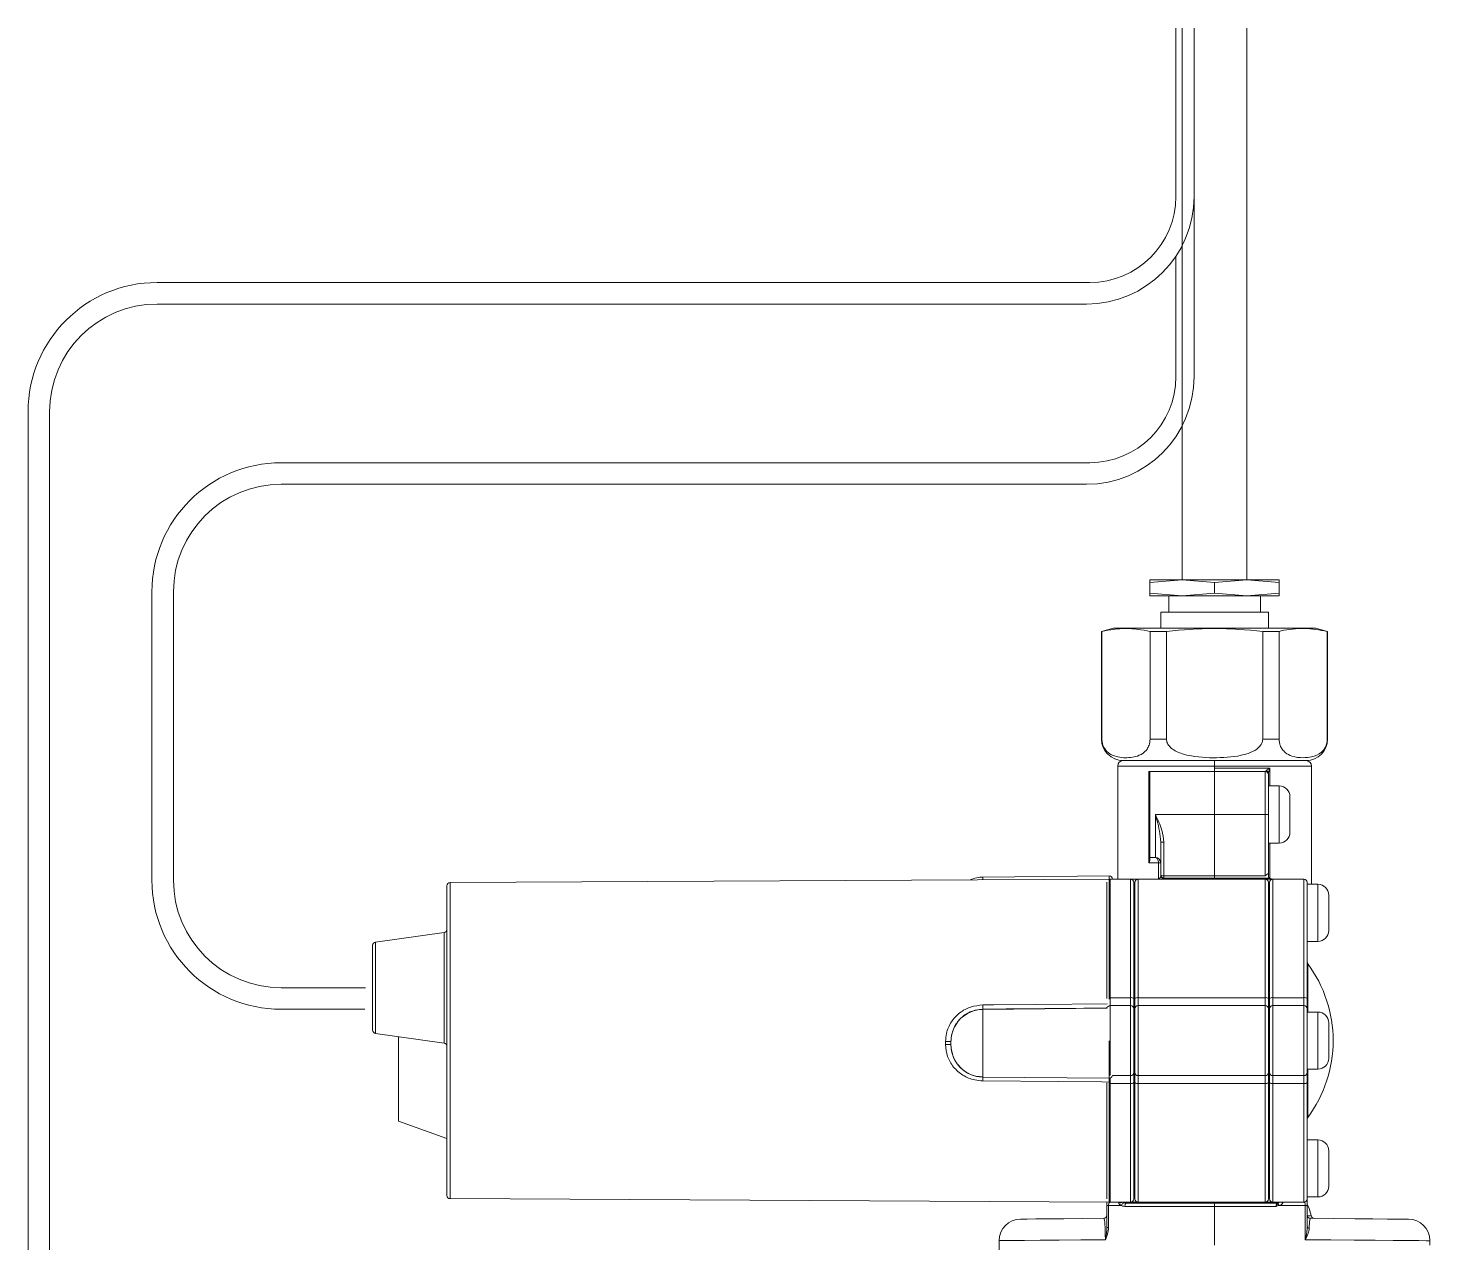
# Model space of a CAD drawing. Header units: millimetres. Extents: x 62 to 974, y 33 to 1436.
# Drawn here: x 275.6 to 536, y 724.4 to 950 of the extents above; entities that cross this region are included whole.
import ezdxf

# ---------------------------------------------------------------- set-up
doc = ezdxf.new("R2010")
doc.units = ezdxf.units.MM
doc.header["$LTSCALE"] = 5
doc.layers.add('LEVEL0', color=179, linetype='Continuous')

msp = doc.modelspace()

# ---------------------------------------------------------------- linework, layer by layer
at = {"color": 7, "linetype": 'Continuous', "lineweight": 15}
for p, q in [((490.01, 950.01), (490.01, 847.55)), ((502.01, 847.55), (502.01, 950.01)), ((484.01, 847.06), (490.01, 847.55)), ((484.01, 847.55), (484.01, 847.06)), ((490.01, 847.55), (484.01, 847.55)), ((484.01, 847.06), (484.01, 845.05)), ((490.01, 847.55), (496.01, 847.06)), ((502.01, 847.55), (490.01, 847.55)), ((496.01, 847.06), (502.01, 847.55)), ((496.01, 847.06), (496.01, 845.05)), ((502.01, 847.55), (508.01, 847.06)), ((508.01, 847.55), (502.01, 847.55)), ((508.01, 847.06), (508.01, 847.55)), ((508.01, 847.06), (508.01, 845.05)), ((490.01, 844.55), (484.01, 845.05)), ((484.01, 845.05), (484.01, 844.55)), ((490.01, 844.55), (484.01, 844.55)), ((487.51, 844.55), (487.51, 841.55)), ((496.01, 845.05), (490.01, 844.55)), ((502.01, 844.55), (490.01, 844.55)), ((502.01, 844.55), (496.01, 845.05)), ((508.01, 845.05), (502.01, 844.55)), ((508.01, 844.55), (502.01, 844.55)), ((504.51, 841.55), (504.51, 844.55)), ((508.01, 844.55), (508.01, 845.05)), ((486.01, 841.55), (486.01, 838.55)), ((506.01, 841.55), (486.01, 841.55)), ((506.01, 838.55), (506.01, 841.55)), ((477.21, 838.55), (475.01, 837.96)), ((486.61, 838.55), (477.21, 838.55)), ((514.81, 838.55), (486.61, 838.55)), ((517.01, 837.96), (514.81, 838.55)), ((475.01, 837.96), (475.01, 817.95)), ((475.08, 837.96), (475.01, 837.96)), ((475.08, 817.95), (475.08, 837.96)), ((487.07, 837.96), (484.03, 837.96)), ((484.03, 837.96), (484.03, 817.95)), ((487.07, 817.95), (487.07, 837.96)), ((504.96, 837.96), (504.96, 817.95)), ((507.99, 837.96), (504.96, 837.96)), ((507.99, 817.95), (507.99, 837.96)), ((517.01, 837.96), (516.94, 837.96)), ((516.94, 837.96), (516.94, 817.95)), ((517.01, 817.95), (517.01, 837.96)), ((478.01, 812.95), (478.01, 791.95)), ((487.51, 813.95), (479.01, 813.95)), ((479.01, 813.95), (496.01, 813.95)), ((513.01, 813.95), (487.51, 813.95)), ((496.01, 813.95), (513.01, 813.95)), ((496.01, 812.95), (496.01, 813.95)), ((496.01, 812.95), (496.01, 812.55)), ((496.01, 811.95), (496.01, 812.55)), ((514.01, 790.99), (514.01, 812.95)), ((483.82, 811.95), (484.01, 811.95)), ((484.01, 795.95), (484.01, 811.95)), ((484.01, 811.95), (496.01, 811.95)), ((496.01, 811.95), (496.01, 803.95)), ((505.41, 811.95), (496.01, 811.95)), ((506.01, 811.35), (506.01, 803.95)), ((508.01, 809.25), (506.01, 809.25)), ((510.01, 800.65), (510.01, 807.25)), ((496.01, 803.95), (496.01, 792.55)), ((506.01, 803.95), (506.01, 792.9)), ((486.01, 792.75), (486.01, 798.83)), ((506.01, 798.65), (508.01, 798.65)), ((484.01, 795.95), (485.01, 795.95)), ((476.44, 791.95), (354.04, 791.31)), ((476.44, 792.53), (452.99, 792.32)), ((476.52, 791.95), (476.44, 791.95)), ((476.61, 791.95), (476.52, 791.95)), ((480.41, 791.95), (476.61, 791.95)), ((480.41, 791.95), (480.81, 791.95)), ((480.81, 791.95), (481.81, 791.95)), ((505.41, 791.95), (481.81, 791.95)), ((486.01, 792.55), (486.01, 792.75)), ((496.01, 792.15), (486.61, 792.15)), ((496.01, 792.15), (496.01, 792.55)), ((506.16, 792.15), (496.01, 792.15)), ((496.01, 791.95), (496.01, 792.15)), ((505.41, 791.95), (506.41, 791.95)), ((506.01, 792.55), (506.01, 792.95)), ((506.4, 792), (506.17, 792.15)), ((506.41, 791.95), (506.81, 791.95)), ((506.81, 791.95), (512.61, 791.95)), ((353.44, 761.52), (353.44, 790.71)), ((476.01, 769.76), (476.01, 791.35)), ((481.01, 791.35), (481.01, 769.76)), ((481.21, 769.76), (481.21, 791.35)), ((506.01, 791.35), (506.01, 769.76)), ((506.21, 769.76), (506.21, 791.35)), ((513.21, 791.35), (513.21, 769.76)), ((515.21, 790.99), (513.21, 790.99)), ((517.21, 782.39), (517.21, 788.99)), ((352.93, 782.05), (340.16, 780.25)), ((339.64, 763.89), (339.64, 779.66)), ((513.21, 780.39), (515.21, 780.39)), ((476.01, 768.03), (476.01, 768.15)), ((476.61, 768.45), (480.41, 768.45)), ((481.01, 769.76), (481.01, 767.85)), ((481.21, 767.85), (481.21, 769.76)), ((481.81, 768.45), (505.41, 768.45)), ((506.01, 769.76), (506.01, 767.85)), ((506.21, 767.85), (506.21, 769.76)), ((512.61, 768.45), (506.81, 768.45)), ((513.21, 769.76), (513.21, 767.85)), ((481.01, 767.85), (481.01, 756.05)), ((481.21, 756.05), (481.21, 767.85)), ((506.01, 767.85), (506.01, 756.05)), ((506.21, 756.05), (506.21, 767.85)), ((513.21, 767.85), (513.21, 756.05)), ((515.21, 767.25), (513.21, 767.25)), ((340.16, 763.3), (352.93, 761.5)), ((517.21, 758.65), (517.21, 765.25)), ((344.44, 746.99), (344.44, 762.69)), ((353.44, 733.2), (353.44, 761.52)), ((447.04, 761.75), (447.04, 761.78)), ((447.04, 761.17), (447.04, 761.75)), ((452.99, 755.17), (476.44, 754.96)), ((477.03, 755.45), (480.41, 755.45)), ((481.01, 756.05), (481.01, 754.14)), ((481.21, 754.14), (481.21, 756.05)), ((481.81, 755.45), (505.41, 755.45)), ((506.01, 756.05), (506.01, 754.14)), ((506.21, 754.14), (506.21, 756.05)), ((512.61, 755.45), (506.81, 755.45)), ((513.21, 756.65), (515.21, 756.65)), ((513.21, 756.05), (513.21, 754.14)), ((476.01, 732.55), (476.01, 754.14)), ((481.01, 754.14), (481.01, 732.55)), ((481.21, 732.55), (481.21, 754.14)), ((506.01, 754.14), (506.01, 732.55)), ((506.21, 732.55), (506.21, 754.14)), ((513.21, 754.14), (513.21, 732.55)), ((344.44, 746.99), (353.44, 743.79)), ((515.21, 743.51), (513.21, 743.51)), ((517.21, 734.91), (517.21, 741.51)), ((354.04, 732.6), (476.44, 731.96)), ((476.44, 731.96), (476.52, 731.96)), ((476.61, 731.95), (476.52, 731.96)), ((480.41, 731.95), (476.61, 731.95)), ((478.26, 731.85), (478.27, 731.85)), ((479.61, 731.75), (496.01, 731.75)), ((480.81, 731.95), (480.41, 731.95)), ((481.81, 731.95), (480.81, 731.95)), ((505.41, 731.95), (481.81, 731.95)), ((496.01, 731.75), (496.01, 731.95)), ((496.01, 731.75), (507.61, 731.75)), ((496.01, 731.15), (496.01, 731.75)), ((506.41, 731.95), (505.41, 731.95)), ((506.81, 731.95), (506.41, 731.95)), ((506.81, 731.95), (512.61, 731.95)), ((513.21, 732.91), (515.21, 732.91)), ((476.01, 727.23), (476.01, 731.35)), ((496.01, 723.95), (496.01, 731.15)), ((513.21, 731.35), (513.21, 727.37)), ((456.01, 724.81), (456.01, 696.55)), ((536.01, 723.95), (536.01, 724.79))]:
    msp.add_line(p, q, dxfattribs=at)
at = {"color": 8, "linetype": 'Continuous', "lineweight": 0}
for p, q in [((475.08, 817.95), (475.01, 817.95)), ((487.07, 817.95), (484.03, 817.95)), ((507.99, 817.95), (504.96, 817.95)), ((517.01, 817.95), (516.94, 817.95)), ((496.01, 812.95), (478.01, 812.95)), ((514.01, 812.95), (496.01, 812.95)), ((496.01, 812.55), (506.27, 812.55)), ((506.27, 812.55), (506.27, 809.25)), ((483.82, 794.95), (483.82, 811.95)), ((505.41, 803.95), (505.41, 811.95)), ((508.01, 798.65), (508.01, 809.25)), ((485.01, 795.95), (485.01, 803.95)), ((496.01, 803.95), (485.01, 803.95)), ((496.01, 803.95), (505.41, 803.95)), ((505.41, 792.55), (505.41, 803.95)), ((506.01, 803.95), (505.41, 803.95)), ((486.01, 798.83), (486.61, 798.83)), ((486.61, 798.83), (486.61, 792.55)), ((506.27, 798.65), (506.27, 792.06)), ((485.59, 794.95), (483.82, 794.95)), ((485.59, 791.98), (485.59, 794.95)), ((486.01, 794.95), (485.59, 794.95)), ((452.99, 792.32), (452.99, 791.83)), ((476.44, 791.93), (476.44, 792.53)), ((476.44, 769.64), (476.44, 791.95)), ((476.61, 791.95), (476.61, 769.92)), ((480.41, 769.92), (480.41, 791.95)), ((480.81, 791.95), (480.81, 791.8)), ((481.81, 791.95), (481.81, 769.92)), ((486.61, 792.55), (486.61, 792.15)), ((486.61, 792.55), (496.01, 792.55)), ((486.61, 792.15), (486.61, 792.05)), ((496.01, 792.55), (505.41, 792.55)), ((505.41, 769.92), (505.41, 791.95)), ((506.41, 791.95), (506.41, 791.8)), ((506.81, 791.95), (506.81, 769.92)), ((512.61, 769.92), (512.61, 791.95)), ((354.04, 791.31), (354.04, 761.51)), ((481.21, 791.35), (481.01, 791.35)), ((506.21, 791.35), (506.01, 791.35)), ((515.21, 780.39), (515.21, 790.99)), ((352.93, 771.62), (352.93, 782.05)), ((340.16, 780.25), (340.16, 771.65)), ((513.33, 776.22), (513.33, 767.25)), ((340.16, 771.65), (340.16, 763.3)), ((352.93, 761.5), (352.93, 771.62)), ((476.61, 769.92), (476.52, 769.92)), ((476.61, 769.92), (476.61, 768.45)), ((476.61, 769.92), (480.41, 769.92)), ((476.61, 768.45), (476.61, 755.45)), ((480.41, 768.45), (480.41, 769.92)), ((480.41, 755.45), (480.41, 768.45)), ((481.81, 769.92), (481.81, 768.45)), ((481.81, 769.92), (505.41, 769.92)), ((481.81, 768.45), (481.81, 755.45)), ((505.41, 768.45), (505.41, 769.92)), ((505.41, 755.45), (505.41, 768.45)), ((506.81, 769.92), (506.81, 768.45)), ((512.61, 769.92), (506.81, 769.92)), ((506.81, 768.45), (506.81, 755.45)), ((512.61, 768.45), (512.61, 769.92)), ((512.61, 755.45), (512.61, 768.45)), ((452.99, 767.75), (476.02, 767.95)), ((452.99, 767.79), (452.99, 767.75)), ((452.99, 767.75), (452.99, 755.17)), ((515.21, 756.65), (515.21, 767.25)), ((354.04, 761.51), (354.04, 732.6)), ((446.05, 761.22), (446.05, 761.79)), ((476.44, 754.96), (476.44, 761.93)), ((480.41, 753.98), (480.41, 755.45)), ((481.81, 755.45), (481.81, 753.98)), ((505.41, 753.98), (505.41, 755.45)), ((506.81, 755.45), (506.81, 753.98)), ((512.61, 753.98), (512.61, 755.45)), ((513.33, 756.65), (513.33, 747.69)), ((476.44, 731.96), (476.44, 754.26)), ((476.61, 753.98), (476.52, 753.99)), ((476.61, 754.99), (476.61, 753.98)), ((480.41, 753.98), (476.61, 753.98)), ((476.61, 753.98), (476.61, 731.95)), ((480.41, 731.95), (480.41, 753.98)), ((505.41, 753.98), (481.81, 753.98)), ((481.81, 753.98), (481.81, 731.95)), ((505.41, 731.95), (505.41, 753.98)), ((506.81, 753.98), (512.61, 753.98)), ((506.81, 753.98), (506.81, 731.95)), ((512.61, 731.95), (512.61, 753.98)), ((515.21, 732.91), (515.21, 743.51)), ((479.61, 731.95), (479.61, 731.75)), ((480.81, 731.95), (480.81, 732.11)), ((481.01, 732.55), (481.21, 732.55)), ((506.01, 732.55), (506.21, 732.55)), ((506.41, 732.11), (506.41, 731.95)), ((507.61, 731.75), (507.61, 731.95)), ((476.01, 731.35), (476.32, 731.35)), ((476.32, 731.35), (476.32, 727.23)), ((478.69, 731.35), (476.32, 731.35)), ((496.01, 731.15), (479.36, 731.15)), ((507.44, 731.15), (496.01, 731.15)), ((512.86, 731.35), (507.97, 731.35)), ((512.86, 724.97), (512.86, 731.35)), ((512.86, 731.35), (513.21, 731.35)), ((513.23, 729.44), (513.8, 729.43)), ((476.01, 727.23), (476.32, 727.23))]:
    msp.add_line(p, q, dxfattribs=at)
at = {"color": 8, "linetype": 'Continuous', "lineweight": 0, "flags": 128}
for points in [[(485.59, 794.95), (485.58, 795.15), (485.55, 795.34), (485.49, 795.51), (485.42, 795.66), (485.33, 795.78), (485.23, 795.88), (485.12, 795.93), (485.01, 795.95)], [(485.74, 792.05), (485.75, 792.04), (485.77, 792.02), (485.8, 791.97), (485.81, 791.95)], [(452.99, 768.57), (454.99, 768.59), (462.99, 768.65), (476.06, 768.77)], [(481.01, 769.54), (481.03, 769.54), (481.09, 769.55), (481.14, 769.57), (481.18, 769.59), (481.2, 769.61), (481.21, 769.63)], [(506.21, 769.54), (506.19, 769.54), (506.13, 769.55), (506.08, 769.57), (506.04, 769.59), (506.02, 769.61), (506.01, 769.63)], [(476.44, 754.26), (475.04, 754.28), (467.04, 754.34), (452.99, 754.46)], [(481.01, 754.37), (481.03, 754.36), (481.09, 754.35), (481.14, 754.34), (481.18, 754.32), (481.2, 754.3), (481.21, 754.28)], [(506.21, 754.37), (506.19, 754.36), (506.13, 754.35), (506.08, 754.34), (506.04, 754.32), (506.02, 754.3), (506.01, 754.28)], [(478.69, 731.35), (478.76, 731.47), (478.84, 731.58), (478.92, 731.68), (479.01, 731.76), (479.09, 731.82), (479.16, 731.86), (479.23, 731.87), (479.28, 731.85)], [(479.36, 731.15), (479.37, 731.27), (479.38, 731.38), (479.4, 731.49), (479.43, 731.58), (479.47, 731.65), (479.52, 731.71), (479.56, 731.74), (479.61, 731.75)], [(475.72, 724.97), (471.19, 724.93), (467.13, 724.9), (463.61, 724.87), (460.7, 724.85), (458.46, 724.83), (456.93, 724.82), (456.13, 724.81), (456.01, 724.81)], [(512.86, 724.97), (517.6, 724.93), (521.95, 724.9), (525.82, 724.87), (529.15, 724.84), (531.87, 724.82), (533.93, 724.81), (535.3, 724.79), (535.95, 724.79), (536.01, 724.79)]]:
    msp.add_lwpolyline(points, dxfattribs=at)
at = {"color": 7, "linetype": 'Continuous', "lineweight": 15, "flags": 128}
for points in [[(513.26, 731.47), (513.56, 730.78), (513.93, 729.45)], [(459.98, 728.81), (460.23, 728.82), (461.18, 728.82), (462.81, 728.84), (465.11, 728.86), (468.01, 728.88), (471.47, 728.91), (475.42, 728.95)], [(532.05, 728.79), (532.03, 728.79), (531.47, 728.79), (530.16, 728.81), (528.12, 728.82), (525.41, 728.85), (522.07, 728.88), (518.17, 728.91), (513.81, 728.95)]]:
    msp.add_lwpolyline(points, dxfattribs=at)
at = {"color": 7, "linetype": 'Continuous', "lineweight": 15}
for centre, radius, start, end in [((479.01, 817.95), 4, 180, 270), ((513.01, 817.95), 4, 270, 0), ((479.01, 812.95), 1, 90, 180), ((513.01, 812.95), 1, 0, 90), ((505.41, 811.35), 0.6, 0, 90), ((508.01, 807.25), 2, 360, 90), ((508.01, 800.65), 2, 270, 0), ((485.01, 794.95), 1, 0, 90), ((453.04, 786.32), 6, 90.5, 113.7515), ((476.44, 791.93), 0.6, 2.4557, 90.5), ((480.41, 791.35), 0.6, 0, 90), ((481.81, 791.35), 0.6, 90, 180), ((485.41, 792.55), 0.6, 270, 303.5573), ((486.61, 792.75), 0.6, 180, 270), ((505.41, 791.35), 0.6, 0, 90), ((506.81, 791.35), 0.6, 90, 180), ((512.61, 791.35), 0.6, 0, 90), ((354.04, 790.71), 0.6, 90.3, 180), ((480.81, 790.85), 0.4, 300, 0), ((506.41, 790.85), 0.4, 180, 240), ((515.21, 788.99), 2, 0, 90), ((352.84, 782.64), 0.6, 278, 0), ((515.21, 782.39), 2, 270, 0), ((340.24, 779.66), 0.6, 98, 180), ((513.81, 776.58), 0.6, 180, 216.4751), ((494.03, 761.95), 24, 0, 36.4751), ((476.61, 767.85), 0.6, 90, 170.7421), ((480.41, 767.85), 0.6, 0, 90), ((481.81, 767.85), 0.6, 90, 180), ((505.41, 767.85), 0.6, 0, 90), ((506.81, 767.85), 0.6, 90, 180), ((512.61, 767.85), 0.6, 0, 90), ((480.81, 767.35), 0.4, 300, 0), ((506.41, 767.35), 0.4, 180, 240), ((515.21, 765.25), 2, 0, 90), ((340.24, 763.89), 0.6, 180, 262), ((352.84, 760.91), 0.6, 0, 82), ((453.04, 761.17), 6, 180.0032, 269.5032), ((494.03, 761.95), 24, 323.5249, 0), ((515.21, 758.65), 2, 270, 0), ((476.44, 755.56), 0.6, 269.4934, 349.367), ((480.41, 756.05), 0.6, 270, 0), ((480.81, 756.55), 0.4, 0, 60), ((481.81, 756.05), 0.6, 180, 270), ((505.41, 756.05), 0.6, 270, 0), ((506.41, 756.55), 0.4, 120, 180), ((506.81, 756.05), 0.6, 180, 270), ((512.61, 756.05), 0.6, 270, 0), ((513.81, 747.33), 0.6, 143.5249, 180), ((515.21, 741.51), 2, 0, 90), ((515.21, 734.91), 2, 270, 0), ((354.04, 733.2), 0.6, 180, 269.7), ((480.41, 732.55), 0.6, 270, 0), ((480.81, 733.05), 0.4, 0, 60), ((481.81, 732.55), 0.6, 180, 270), ((505.41, 732.55), 0.6, 270, 0), ((506.41, 733.05), 0.4, 120, 180), ((506.81, 732.55), 0.6, 180, 270), ((507.61, 732.35), 0.6, 270, 318.1897), ((512.61, 732.55), 0.6, 270, 0), ((475.41, 729.55), 0.6, 270.5, 0), ((513.81, 729.55), 0.6, 180, 269.5), ((514.53, 729.54), 0.6, 187.7463, 269.5), ((460.01, 724.81), 4, 90.5, 180.2261), ((532.01, 724.79), 4, 0.6703, 89.5)]:
    msp.add_arc(centre, radius, start, end, dxfattribs=at)
at = {"color": 8, "linetype": 'Continuous', "lineweight": 0}
for centre, radius, start, end in [((505.47, 811.52), 0.539, 2.7118, 78.1672), ((486.57, 792.61), 0.557, 185.668, 274.7211), ((398.73, 767.94), 54.26, 359.8457, 0.6677), ((480.55, 769.24), 0.699, 48.7399, 101.5072), ((481.67, 769.24), 0.699, 78.4928, 131.2601), ((505.55, 769.24), 0.699, 48.7413, 101.5057), ((506.67, 769.24), 0.699, 78.4928, 131.2601), ((512.75, 769.24), 0.699, 48.7414, 101.5063), ((453.04, 761.75), 6, 90.497, 179.9968), ((446.29, 717.11), 44.67, 89.0394, 90.3152), ((446.29, 751.02), 10.21, 85.8012, 91.3877), ((368.38, 755.31), 84.61, 359.4306, 359.9074), ((480.55, 754.67), 0.698, 258.4796, 311.2734), ((481.67, 754.67), 0.698, 228.7266, 281.5204), ((505.55, 754.67), 0.698, 258.481, 311.272), ((506.67, 754.67), 0.698, 228.7266, 281.5204), ((512.75, 754.67), 0.698, 258.4804, 311.2718), ((478.41, 732.5), 0.675, 257.1055, 305.3815), ((507.14, 731.09), 0.869, 17.4197, 44.9949), ((508.61, 732.32), 0.429, 239.0725, 277.2617), ((513.61, 727.46), 0.406, 193.0482, 266.3417)]:
    msp.add_arc(centre, radius, start, end, dxfattribs=at)
for centre, major_axis, ratio, start_param, end_param in [((486.61, 792.75), (0.6, 0), 0.333333, 3.141593, 4.712389), ((2464.35, 785.79), (4744.61, 41.4), 0.000105, 4.274613, 4.279969)]:
    msp.add_ellipse(centre, major_axis=major_axis, ratio=ratio, start_param=start_param, end_param=end_param, dxfattribs=at)
at = {"color": 7, "linetype": 'Continuous', "lineweight": 15}
for points, knots in [([(475.08, 837.96), (476.57, 838.23), (479.55, 838.77), (482.53, 838.23), (484.03, 837.96)], [0, 0, 0, 0, 0.496593, 1, 1, 1, 1]), ([(487.07, 837.96), (490.03, 838.23), (495.99, 838.77), (501.95, 838.23), (504.96, 837.96)], [0, 0, 0, 0, 0.496594, 1, 1, 1, 1]), ([(507.99, 837.96), (508.12, 837.99), (509.65, 838.33), (512.65, 838.71), (515.5, 838.21), (516.94, 837.96)], [0, 0, 0, 0, 0.041526, 0.517706, 1, 1, 1, 1]), ([(484.03, 817.95), (484.02, 817.75), (484, 817.34), (483.8, 816.68), (483.38, 815.89), (482.14, 814.77), (480.05, 814.4), (477.99, 814.52), (476.46, 815.22), (475.71, 815.89), (475.26, 816.82), (475.1, 817.42), (475.09, 817.82), (475.08, 817.95)], [0, 0, 0, 0, 0.029666, 0.059203, 0.10866, 0.196227, 0.448873, 0.709496, 0.792817, 0.905288, 0.942714, 0.980473, 1, 1, 1, 1]), ([(504.96, 817.95), (504.93, 817.75), (504.89, 817.34), (504.51, 816.68), (503.66, 815.89), (501.18, 814.77), (497.01, 814.4), (492.88, 814.52), (489.83, 815.22), (488.31, 815.89), (487.41, 816.82), (487.11, 817.42), (487.08, 817.82), (487.07, 817.95)], [0, 0, 0, 0, 0.029666, 0.059203, 0.10866, 0.196228, 0.448873, 0.709496, 0.792816, 0.905288, 0.942714, 0.980473, 1, 1, 1, 1]), ([(516.94, 817.95), (516.93, 817.81), (516.92, 817.48), (516.79, 816.89), (516.46, 816.14), (515.55, 815.11), (514.14, 814.6), (512.29, 814.43), (510.64, 814.61), (509.32, 815.24), (508.59, 815.99), (508.22, 816.68), (508.02, 817.35), (508, 817.76), (507.99, 817.95)], [0, 0, 0, 0, 0.020179, 0.048215, 0.091539, 0.163827, 0.348249, 0.499845, 0.702734, 0.826407, 0.89091, 0.939429, 0.972539, 1, 1, 1, 1]), ([(484.01, 795.55), (484, 795.45), (483.97, 795.26), (483.87, 795.05), (483.82, 794.96), (483.82, 794.95)], [0, 0, 0, 0, 0.540053, 0.988451, 1, 1, 1, 1]), ([(484.01, 795.55), (484.01, 795.61), (484.01, 795.77), (484.01, 795.92), (484.01, 795.94), (484.01, 795.95)], [0, 0, 0, 0, 0.224704, 0.649558, 1, 1, 1, 1]), ([(485.74, 792.05), (485.77, 792.07), (485.83, 792.12), (485.89, 792.19), (485.94, 792.27), (485.97, 792.33), (486, 792.43), (486.01, 792.5), (486.01, 792.54), (486.01, 792.55)], [0, 0, 0, 0, 0.119112, 0.269761, 0.304671, 0.496776, 0.544893, 0.895173, 1, 1, 1, 1]), ([(506.01, 792.9), (506.01, 792.92), (506.01, 792.95), (505.97, 792.96), (505.91, 792.93), (505.8, 792.87), (505.63, 792.73), (505.49, 792.62), (505.41, 792.55), (505.41, 792.55)], [0, 0, 0, 0, 0.109155, 0.218344, 0.328189, 0.489007, 0.713232, 0.993493, 1, 1, 1, 1]), ([(506.01, 792.55), (506.01, 792.51), (506.02, 792.43), (506.05, 792.32), (506.1, 792.23), (506.15, 792.17), (506.16, 792.15), (506.16, 792.15), (506.16, 792.15)], [0, 0, 0, 0, 0.1851916, 0.3698004, 0.5702678, 0.8020376, 0.9678986, 1, 1, 1, 1]), ([(506.16, 792.15), (506.17, 792.15), (506.17, 792.14), (506.22, 792.09), (506.31, 792.03), (506.43, 791.98), (506.53, 791.96), (506.6, 791.95), (506.61, 791.95)], [0, 0, 0, 0, 0.192358, 0.384973, 0.572473, 0.751346, 0.935099, 1, 1, 1, 1]), ([(452.99, 767.79), (452.33, 767.72), (451, 767.58), (449.23, 766.56), (447.88, 765.06), (447.15, 763.36), (447.07, 762.23), (447.04, 761.78)], [0, 0, 0, 0, 0.211452, 0.42307, 0.638497, 0.85646, 1, 1, 1, 1]), ([(447.04, 761.2), (447.11, 760.53), (447.24, 759.2), (448.25, 757.43), (449.74, 756.07), (451.42, 755.33), (452.55, 755.25), (452.99, 755.21)], [0, 0, 0, 0, 0.212363, 0.424901, 0.640878, 0.858737, 1, 1, 1, 1]), ([(476.01, 731.35), (476.01, 731.48), (476.01, 731.7), (476.01, 731.88), (476.01, 731.96)], [0, 0, 0, 0, 0.564714, 1, 1, 1, 1]), ([(479.17, 731.95), (479.2, 731.92), (479.23, 731.89), (479.27, 731.86), (479.28, 731.85), (479.28, 731.85)], [0, 0, 0, 0, 0.791845, 0.944862, 1, 1, 1, 1]), ([(479.28, 731.85), (479.32, 731.83), (479.42, 731.77), (479.54, 731.76), (479.61, 731.75)], [0, 0, 0, 0, 0.364834, 1, 1, 1, 1]), ([(513.21, 732.55), (513.21, 732.54), (513.21, 732.51), (513.21, 732.27), (513.21, 731.92), (513.21, 731.59), (513.21, 731.4), (513.21, 731.35)], [0, 0, 0, 0, 0.242195, 0.484754, 0.715461, 0.924408, 1, 1, 1, 1]), ([(475.72, 724.97), (475.72, 724.97), (475.8, 725.35), (475.95, 726.12), (475.99, 726.86), (476.01, 727.23)], [0, 0, 0, 0, 0.0078319, 0.5117172, 1, 1, 1, 1])]:
    msp.add_open_spline(points, degree=3, knots=knots, dxfattribs=at)
at = {"color": 8, "linetype": 'Continuous', "lineweight": 0}
for points, knots in [([(505.58, 812.05), (505.65, 812.11), (505.79, 812.25), (506.06, 812.42), (506.23, 812.53), (506.27, 812.55), (506.27, 812.55)], [0, 0, 0, 0, 0.375204, 0.867297, 0.991452, 1, 1, 1, 1]), ([(506.27, 812.55), (506.27, 812.55), (506.25, 812.5), (506.17, 812.29), (506.05, 811.94), (506.02, 811.67), (506.01, 811.55)], [0, 0, 0, 0, 0.008535, 0.131799, 0.621941, 1, 1, 1, 1]), ([(505.41, 811.95), (505.42, 811.95), (505.48, 811.96), (505.54, 812.01), (505.58, 812.05)], [0, 0, 0, 0, 0.231044, 1, 1, 1, 1]), ([(486.01, 798.83), (485.95, 799.51), (485.84, 800.85), (485.39, 802.53), (485.12, 803.56), (485.01, 803.94), (485.01, 803.95)], [0, 0, 0, 0, 0.39565, 0.773331, 0.995188, 1, 1, 1, 1]), ([(485.01, 803.95), (485.01, 803.95), (485.46, 802.98), (486.29, 801.36), (486.52, 799.57), (486.61, 798.83)], [0, 0, 0, 0, 0.004505, 0.589274, 1, 1, 1, 1]), ([(486.61, 792.05), (486.61, 792.04), (486.61, 792.01), (486.6, 791.98), (486.59, 791.95)], [0, 0, 0, 0, 0.345024, 1, 1, 1, 1]), ([(446.05, 761.79), (446.08, 762.29), (446.17, 763.57), (447.03, 765.49), (448.61, 767.19), (450.67, 768.33), (452.21, 768.49), (452.99, 768.57)], [0, 0, 0, 0, 0.141397, 0.356843, 0.571661, 0.785034, 1, 1, 1, 1]), ([(452.99, 754.46), (452.47, 754.5), (451.17, 754.6), (449.21, 755.42), (447.46, 756.95), (446.28, 758.96), (446.12, 760.47), (446.05, 761.22)], [0, 0, 0, 0, 0.143711, 0.364093, 0.580172, 0.790727, 1, 1, 1, 1]), ([(476.44, 754.26), (476.44, 754.37), (476.44, 754.58), (476.44, 754.83), (476.44, 754.98), (476.44, 755), (476.44, 755.01)], [0, 0, 0, 0, 0.254301, 0.508571, 0.762846, 1, 1, 1, 1]), ([(476.61, 731.95), (476.58, 731.95), (476.52, 731.93), (476.43, 731.84), (476.37, 731.71), (476.34, 731.58), (476.32, 731.47), (476.32, 731.4), (476.32, 731.35)], [0, 0, 0, 0, 0.256978, 0.485653, 0.676657, 0.843594, 0.870358, 1, 1, 1, 1]), ([(478.69, 731.35), (478.68, 731.35), (478.6, 731.38), (478.48, 731.43), (478.35, 731.52), (478.28, 731.59), (478.25, 731.65), (478.23, 731.71), (478.23, 731.78), (478.24, 731.82), (478.26, 731.84), (478.26, 731.85)], [0, 0, 0, 0, 0.017405, 0.331171, 0.501199, 0.58818, 0.660142, 0.736347, 0.822157, 0.970822, 1, 1, 1, 1]), ([(478.27, 731.85), (478.29, 731.89), (478.34, 731.94), (478.39, 731.95), (478.41, 731.95)], [0, 0, 0, 0, 0.619061, 1, 1, 1, 1]), ([(478.27, 731.85), (478.31, 731.85), (478.4, 731.83), (478.54, 731.84), (478.67, 731.88), (478.75, 731.92), (478.79, 731.95), (478.79, 731.95)], [0, 0, 0, 0, 0.244993, 0.489997, 0.735005, 0.98002, 1, 1, 1, 1]), ([(507.44, 731.15), (507.44, 731.16), (507.44, 731.24), (507.45, 731.38), (507.48, 731.55), (507.52, 731.68), (507.57, 731.74), (507.6, 731.75), (507.61, 731.75)], [0, 0, 0, 0, 0.030953, 0.222025, 0.418872, 0.628447, 0.853452, 1, 1, 1, 1]), ([(507.44, 731.15), (507.44, 731.16), (507.46, 731.2), (507.51, 731.33), (507.6, 731.54), (507.7, 731.65), (507.75, 731.71)], [0, 0, 0, 0, 0.00969, 0.190252, 0.547128, 1, 1, 1, 1]), ([(507.75, 731.71), (507.79, 731.74), (507.85, 731.79), (507.95, 731.85), (508.02, 731.91), (508.05, 731.94), (508.06, 731.95)], [0, 0, 0, 0, 0.468969, 0.714947, 0.893377, 1, 1, 1, 1]), ([(508.66, 731.9), (508.67, 731.87), (508.68, 731.84), (508.66, 731.77), (508.63, 731.7), (508.59, 731.65), (508.52, 731.58), (508.39, 731.49), (508.19, 731.41), (508.04, 731.37), (507.97, 731.35)], [0, 0, 0, 0, 0.136897, 0.22764, 0.270957, 0.37251, 0.405909, 0.548176, 0.78895, 1, 1, 1, 1]), ([(508.61, 731.95), (508.63, 731.95), (508.64, 731.94), (508.66, 731.9), (508.66, 731.9)], [0, 0, 0, 0, 0.79991, 1, 1, 1, 1]), ([(512.61, 731.95), (512.64, 731.95), (512.7, 731.93), (512.78, 731.81), (512.83, 731.65), (512.86, 731.51), (512.86, 731.42), (512.86, 731.38), (512.86, 731.35)], [0, 0, 0, 0, 0.262207, 0.516364, 0.742151, 0.886282, 0.933027, 1, 1, 1, 1]), ([(479.36, 731.15), (479.21, 731.17), (478.97, 731.19), (478.77, 731.31), (478.69, 731.35)], [0, 0, 0, 0, 0.6307779, 1, 1, 1, 1]), ([(507.97, 731.35), (507.88, 731.32), (507.71, 731.26), (507.53, 731.19), (507.44, 731.15), (507.44, 731.15)], [0, 0, 0, 0, 0.492565, 0.984821, 1, 1, 1, 1]), ([(475.72, 724.97), (475.72, 725.1), (475.72, 725.61), (475.7, 726.51), (475.66, 727.53), (475.6, 728.34), (475.51, 728.86), (475.45, 728.92), (475.42, 728.95)], [0, 0, 0, 0, 0.054737, 0.221144, 0.392258, 0.581117, 0.798885, 1, 1, 1, 1]), ([(476.32, 727.23), (476.28, 726.82), (476.21, 726.03), (475.89, 725.31), (475.72, 724.97), (475.72, 724.97)], [0, 0, 0, 0, 0.509788, 0.993091, 1, 1, 1, 1]), ([(512.86, 724.97), (512.87, 724.98), (512.97, 725.43), (513.15, 726.24), (513.19, 727.02), (513.21, 727.37)], [0, 0, 0, 0, 0.007737, 0.564472, 1, 1, 1, 1]), ([(513.58, 727.06), (513.54, 726.76), (513.43, 726.08), (513.08, 725.37), (512.87, 724.98), (512.86, 724.97)], [0, 0, 0, 0, 0.438794, 0.992686, 1, 1, 1, 1]), ([(513.81, 728.95), (513.77, 728.9), (513.7, 728.79), (513.62, 728.04), (513.59, 727.33), (513.58, 727.06)], [0, 0, 0, 0, 0.384569, 0.766252, 1, 1, 1, 1])]:
    msp.add_open_spline(points, degree=3, knots=knots, dxfattribs=at)
at = {"layer": 'LEVEL0', "color": 7, "lineweight": 15}
for p, q in [((488.83, 950.01), (488.83, 918.75)), ((492.21, 950.01), (492.21, 903.14)), ((488.83, 933.86), (488.83, 918.75)), ((492.21, 933.86), (492.21, 918.75)), ((492.21, 885.28), (492.21, 918.75)), ((488.83, 885.28), (488.83, 907.62)), ((488.83, 907.62), (488.83, 903.14)), ((472.83, 902.75), (299.63, 902.75)), ((472.21, 898.75), (299.63, 898.75)), ((275.63, 878.75), (275.63, 237.87)), ((279.63, 878.75), (279.63, 237.87)), ((472.83, 869.28), (322.64, 869.28)), ((472.21, 865.28), (322.64, 865.28)), ((298.64, 845.28), (298.64, 791.77)), ((302.64, 845.28), (302.64, 791.77)), ((322.64, 771.77), (338.33, 771.77)), ((322.64, 767.77), (338.21, 767.77))]:
    msp.add_line(p, q, dxfattribs=at)
for centre, radius, start, end in [((472.21, 918.75), 20, 270, 0), ((472.83, 918.75), 16, 270, 0), ((299.63, 878.75), 24, 90, 180), ((299.63, 878.75), 20, 90, 180), ((472.21, 885.28), 20, 270, 0), ((472.83, 885.28), 16, 270, 0), ((322.64, 845.28), 24, 90, 180), ((322.64, 845.28), 20, 90, 180), ((322.64, 791.77), 24, 180, 270), ((322.64, 791.77), 20, 180, 270)]:
    msp.add_arc(centre, radius, start, end, dxfattribs=at)

doc.saveas('drawing.dxf')
